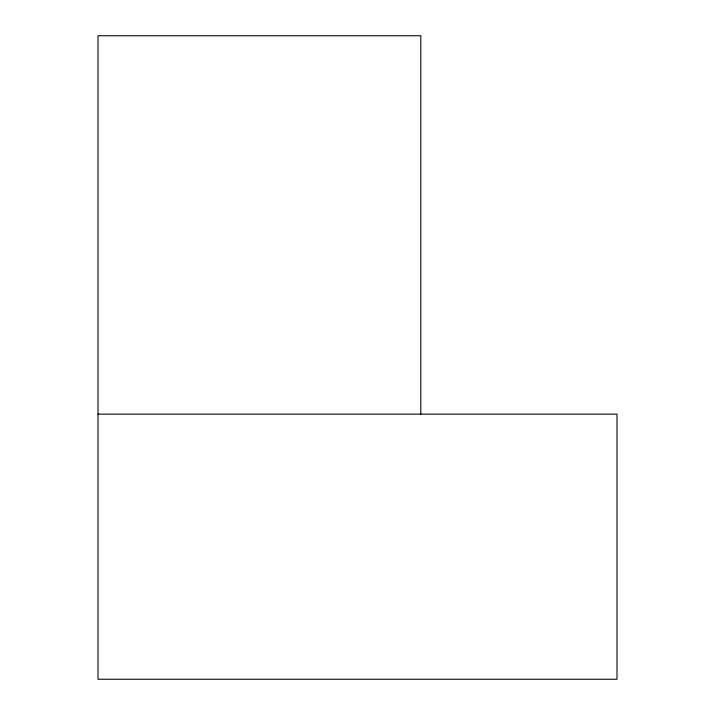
<?xml version="1.0" encoding="UTF-8"?>
<svg xmlns="http://www.w3.org/2000/svg" width="715" height="715" viewBox="0 0 715 715"><rect width="100%" height="100%" fill="white"/><g stroke="black" fill="none" stroke-linecap="round" stroke-linejoin="round"><path stroke-width="1.07" d="M98.009 414.128L616.991 414.128L616.991 679.25L98.009 679.25L98.009 35.75L420.813 35.75L420.813 414.128"/></g></svg>
